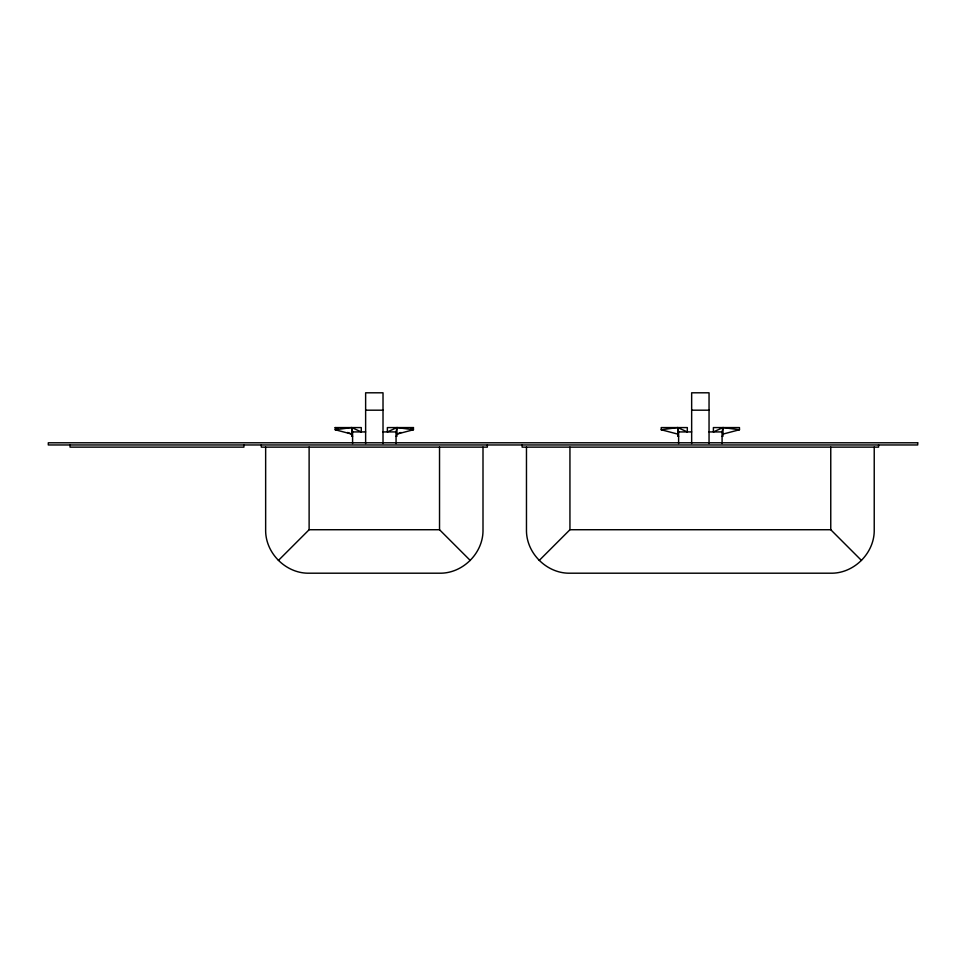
<?xml version="1.0" encoding="UTF-8"?>
<svg xmlns="http://www.w3.org/2000/svg" width="966" height="966" viewBox="0 0 966 966"><rect width="100%" height="100%" fill="white"/><g stroke="black" fill="none" stroke-linecap="round" stroke-linejoin="round"><path stroke-width="1.45" d="M335.202 429.749L351.721 434.096L352.59 431.923L351.721 427.576L335.202 429.749L335.202 427.576L361.284 427.576L361.284 431.923L351.721 427.576L351.721 436.27L352.59 436.27M265.65 447.137L265.65 529.73C265.167 552.963 285.888 573.683 309.12 573.2L439.53 573.2C462.762 573.683 483.483 552.963 483 529.73L483 447.137M526.47 447.137L526.47 529.73C525.987 552.963 546.708 573.683 569.94 573.2L830.76 573.2C853.992 573.683 874.713 552.963 874.23 529.73L874.23 447.137M278.377 560.473L309.12 529.73L439.53 529.73L470.273 560.473M539.197 560.473L569.94 529.73L830.76 529.73L861.503 560.473M396.06 436.27L396.929 436.27L396.929 427.576L387.366 431.923L387.366 427.576L413.448 427.576L413.448 429.749L396.929 427.576L396.06 431.923L396.929 434.096L401.059 432.466M410.695 428.663L413.448 427.576M396.929 434.096L413.448 429.749M739.473 429.749L722.954 434.096L722.085 431.923L722.954 427.576L739.473 429.749L739.473 427.576L713.391 427.576L713.391 431.923L722.954 427.576L722.954 436.27L722.085 436.27M661.227 429.749L677.746 427.576L687.309 431.923L687.309 427.576L661.227 427.576L661.227 429.749L677.746 434.096L678.615 431.923L677.746 427.576L677.746 436.27L678.615 436.27M365.631 410.188L383.019 410.188M691.656 410.188L709.044 410.188M365.631 431.923L352.59 431.923L352.59 443.515M383.019 431.923L396.06 431.923L396.06 443.515M691.656 431.923L678.615 431.923L678.615 443.515M709.044 431.923L722.085 431.923L722.085 443.515M335.202 427.576L337.955 428.663M347.591 432.466L351.721 434.096M878.577 444.964L878.577 447.137L522.123 447.137L522.123 444.964M830.76 447.137L830.76 529.73M709.044 443.515L709.044 392.8L691.656 392.8L691.656 443.515M569.94 447.137L569.94 529.73M487.347 444.964L487.347 447.137L261.303 447.137L261.303 444.964M439.53 447.137L439.53 529.73M383.019 443.515L383.019 392.8L365.631 392.8L365.631 443.515M309.12 447.137L309.12 529.73M243.915 444.964L243.915 447.137L70.035 447.137L70.035 444.964M917.7 442.79L48.3 442.79L48.3 444.964L917.7 444.964L917.7 442.79"/></g></svg>
